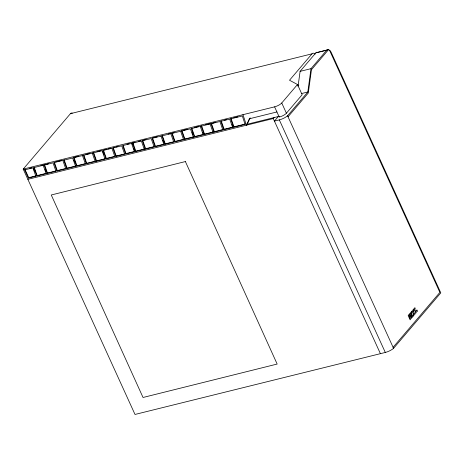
<?xml version="1.0" encoding="UTF-8"?>
<svg xmlns="http://www.w3.org/2000/svg" width="464" height="464" viewBox="0 0 464 464"><rect width="100%" height="100%" fill="white"/><g stroke="black" fill="none" stroke-linecap="round" stroke-linejoin="round"><path stroke-width="0.7" d="M298.137 85.73L300.092 71.363L315.839 52.884A5.881 2.999 76.1 0 1 317.277 52.246M278.51 116.307L274.421 121.11L279.328 119.892A7.325 2.163 -24.5 0 0 287.57 115.768L307.818 92.005L310.996 68.666L326.743 50.182A5.881 2.999 76.1 0 1 328.176 49.549L329.852 50.448A5.881 2.999 76.1 0 1 331.319 52.652L440.8 292.883L393.559 348.331A7.325 2.163 -24.5 0 1 385.311 352.454L135.007 414.451L23.2 169.111L70.441 113.663A5.881 2.999 76.1 0 1 72.291 113.112M242.974 114.678L246.413 125.199L249.342 118.79L276.921 111.957M246.413 125.199L247.237 124.236L250.166 117.821M24.65 169.888L24.986 169.493L28.716 177.666L28.379 178.066L24.65 169.888L32.892 167.846L35.838 176.216L28.379 178.066M33.872 167.603L34.214 167.208L37.155 175.578L36.818 175.978L33.872 167.603L43.198 165.294L43.541 164.894L40.873 165.555M44.179 165.051L53.018 162.864L55.958 171.239L47.125 173.426L44.179 165.051L48.598 163.641M53.998 162.62L54.334 162.22L57.281 170.595L56.939 170.996L53.998 162.62L62.831 160.434L65.772 168.803L56.939 170.996M47.125 173.426L47.461 173.026L55.616 171.007M63.812 160.19L64.154 159.79L67.094 168.165L66.752 168.56L63.812 160.19L72.645 158.004L75.591 166.373L66.752 168.56M73.631 157.76L73.967 157.36L76.908 165.729L76.572 166.129L73.631 157.76L82.464 155.568L82.801 155.173M65.772 168.803L66.114 168.409L57.281 170.595M75.591 166.373L75.928 165.973L67.094 168.165M92.278 153.137L95.219 161.513L86.385 163.699L83.445 155.33L92.278 153.137L92.62 152.737M93.258 152.894L93.6 152.499L96.541 160.869L96.205 161.269L93.258 152.894L102.097 150.707L105.038 159.082L96.205 161.269M76.572 166.129L85.405 163.943L85.747 163.543L76.908 165.729M86.385 163.699L86.727 163.299L95.561 161.112M103.078 150.464L103.414 150.063L106.36 158.439L106.018 158.839L103.078 150.464L111.911 148.277L114.852 156.646L106.018 158.839M112.891 148.033L121.725 145.847L124.671 154.216L115.832 156.409L112.891 148.033L114.591 147.297M115.832 156.409L116.174 156.008L124.329 153.984M133.69 148.167L134.827 151.386L134.485 151.786L125.651 153.973L122.711 145.603L131.544 143.417L131.88 143.016L132.559 144.948M135.465 151.542L135.807 151.142L144.64 148.956L144.298 149.356L135.465 151.542L132.524 143.173L134.902 142.268M125.651 153.973L125.988 153.578L134.827 151.386M142.338 140.737L142.68 140.343L145.621 148.712L145.284 149.112L142.338 140.737L151.177 138.55L154.118 146.926L145.284 149.112M152.157 138.307L152.494 137.907L155.44 146.282L155.098 146.682L152.157 138.307L160.991 136.12L161.333 135.72M170.804 133.69L173.745 142.059L164.911 144.252L161.971 135.877L170.804 133.69L171.146 133.29M171.79 133.446L180.624 131.26L183.564 139.629L174.731 141.816L171.79 133.446L174.168 132.542M164.911 144.252L165.254 143.852L174.087 141.665M181.604 131.016L181.946 130.616L184.887 138.985L184.544 139.386L181.604 131.016L190.437 128.824L193.378 137.199L184.544 139.386M174.731 141.816L175.067 141.421L183.222 139.397M191.417 128.586L191.76 128.186L194.7 136.555L194.364 136.955L191.417 128.586L200.251 126.394L200.593 125.993M193.378 137.199L193.72 136.799L184.887 138.985M204.177 134.525L204.52 134.125L213.353 131.938L213.011 132.339L204.177 134.525L201.237 126.15L210.07 123.963L210.407 123.563M211.05 123.72L219.884 121.533L222.824 129.903L213.991 132.095L211.05 123.72L215.47 122.31M194.364 136.955L203.197 134.769L203.534 134.369L202.855 132.437M220.87 121.29L221.206 120.889L224.147 129.265L223.81 129.665L220.87 121.29L229.703 119.103L232.644 127.472L223.81 129.665M213.991 132.095L214.333 131.695L223.167 129.508M230.683 118.859L231.026 118.459L233.966 126.834L233.624 127.229L230.683 118.859L242.341 115.971L245.091 124.393L233.624 127.229M315.131 54.097A5.881 2.999 76.1 0 0 312.017 53.83L289.519 80.231L297.494 84.506L302.157 94.731L286.41 113.21A5.881 1.74 -24.5 0 1 279.253 117.067L274.589 106.848L23.2 169.111M274.589 106.848A5.881 1.74 -24.5 0 0 281.747 102.991L297.494 84.506M297.882 86.107L298.81 85.022M27.857 179.336L273.255 118.552L274.079 117.583M288.04 116.789L308.287 93.026L311.46 69.687L328.553 49.625L318.333 52.154M393.095 347.31L439.884 292.39L329.475 50.118M70.441 113.663L312.017 53.83M315.839 52.884L326.743 50.182M300.092 71.363L310.996 68.666M301.687 93.525L307.818 92.005M29.795 168.304L31.854 167.794M55.697 161.884L61.811 160.37M74.646 157.192L78.723 156.182M85.823 154.425L89.9 153.416M96.999 151.653L101.077 150.643M104.098 149.895L106.813 149.222M108.176 148.886L110.89 148.213M115.948 146.96L117.989 146.456M127.124 144.194L129.166 143.689M138.301 141.427L141.021 140.754M143.359 140.174L146.079 139.502M153.178 137.738L157.255 136.729M168.426 133.963L170.468 133.458M183.303 130.28L187.381 129.27M194.48 127.513L198.557 126.504M205.651 124.741L209.728 123.731M224.605 120.048L226.641 119.544M233.769 117.781L237.881 116.76M132.524 143.173L141.358 140.981L144.298 149.356M28.716 177.666L36.175 175.815M37.155 175.578L46.481 173.269M96.541 160.869L105.374 158.682M106.36 158.439L114.515 156.42M145.621 148.712L154.454 146.525M155.44 146.282L164.273 144.095M194.7 136.555L203.534 134.369M224.147 129.265L232.98 127.072M233.966 126.834L245.427 123.992M36.818 175.978L46.139 173.669L43.198 165.294M155.098 146.682L163.931 144.495L160.991 136.12M247.237 124.236L279.409 116.267M281.747 102.991L286.41 113.21M287.57 115.768L393.559 348.331M279.328 119.892L385.311 352.454M273.255 118.552L380.405 353.672M33.454 168.096L34.591 171.315M232.075 124.497L232.754 126.428M211.393 123.32L214.333 131.695M210.07 123.963L213.011 132.339M201.573 125.756L204.52 134.125M200.251 126.394L203.197 134.769M192.137 132.292L192.815 134.224M172.127 133.046L175.067 141.421M162.313 135.476L165.254 143.852M162.916 140.227L163.595 142.164M132.866 142.773L135.807 151.142M131.544 143.417L134.485 151.786M123.047 145.203L125.988 153.578M113.233 147.633L116.174 156.008M102.66 150.951L103.791 154.176M83.787 154.93L86.727 163.299M82.464 155.568L85.405 163.943M73.892 160.179L74.571 162.11M44.521 164.65L47.461 173.026M45.124 169.406L45.803 171.338M408.743 314.894L408.169 315.566L410.106 319.818L410.536 319.313L409.184 316.349L411.255 318.466L411.707 317.939L409.77 313.687L409.341 314.192L410.449 316.628L408.743 314.894M411.458 311.709L410.072 313.339L410.437 314.145L411.255 313.188L411.962 317.637L413.998 315.247L413.749 313.461L414.723 314.395L415.268 313.757L413.668 312.284L413.314 309.529L413.691 310.335L414.242 309.685L415.808 313.125L416.278 312.574L414.712 309.134L415.263 308.485L414.891 307.678L412.792 310.143L413.03 311.825L412.113 310.944L411.568 311.582L413.111 313.003L413.482 315.856L413.076 315.085L412.165 316.152L411.458 311.709M416.945 310.068L416.498 310.59L417.008 311.715L417.455 311.193L416.945 310.068M185.385 161.559L51.26 194.984L143.034 397.48L277.159 364.06L185.385 161.559"/></g></svg>
